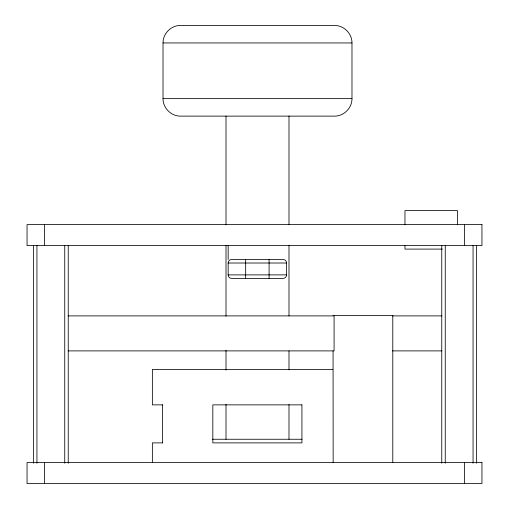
<?xml version="1.0" encoding="UTF-8"?>
<svg xmlns="http://www.w3.org/2000/svg" width="509" height="509" viewBox="0 0 509 509"><rect width="100%" height="100%" fill="white"/><g stroke="black" fill="none" stroke-linecap="round" stroke-linejoin="round"><path stroke-width="0.76" d="M152.363 462.611L152.363 442.887L162.753 442.887M163.02 42.947C162.88 33.594 171.164 25.31 180.517 25.45L334.483 25.45C343.836 25.31 352.12 33.594 351.98 42.947L351.98 98.631C352.12 107.984 343.836 116.268 334.483 116.128L180.517 116.128C171.164 116.268 162.88 107.984 163.02 98.631L163.02 42.947L351.98 42.947M163.02 98.631L351.98 98.631M442.346 249.098L404.967 249.098L404.967 245.796M228.166 263.013L286.586 263.013L286.586 274.885A3.499 3.499 0 0 1 283.087 278.385L231.665 278.385A3.499 3.499 0 0 1 228.166 274.885L228.166 263.013A3.499 3.499 0 0 1 231.665 259.514L283.087 259.514A3.499 3.499 0 0 1 286.586 263.013M228.166 274.885L286.586 274.885M333.058 315.586L392.891 315.586M68.117 315.898L334.082 315.898L334.082 350.892L68.117 350.892M392.433 315.898L441.895 315.898M392.433 350.892L441.895 350.892M332.816 369.4L152.363 369.4L152.363 404.865L162.753 404.865M212.571 439.254L301.99 439.254M333.064 350.892L333.16 462.738M476.558 245.465L476.558 463.228M473.058 245.465L473.058 463.228M464.456 224.603L464.456 245.599M464.456 462.554L464.456 483.55M457.457 224.749L457.457 210.611L404.967 210.611L404.967 224.749M445.254 245.465L445.254 463.228M441.755 245.465L441.755 463.228M392.783 315.586L392.783 462.713M288.991 115.988L288.991 224.673M288.991 245.293L288.991 315.898M288.991 350.892L288.991 369.827M288.991 404.54L288.991 439.254M269.089 259.514L269.089 278.385M245.662 259.514L245.662 278.385M228.166 245.516L228.166 259.514M226.009 116.046L226.009 224.838M226.009 245.484L226.009 316.165M226.009 350.313L226.009 370.164M226.009 404.311L226.009 439.254M162.549 404.865L162.549 442.887M68.238 245.465L68.238 463.228M64.738 245.465L64.738 463.228M44.544 224.603L44.544 245.599M44.544 462.554L44.544 483.55M36.934 245.465L36.934 463.228M33.435 245.465L33.435 463.228M481.953 224.603L27.047 224.603L27.047 245.599L481.953 245.599L481.953 224.603M301.926 404.865L212.832 404.865L212.832 442.887L301.926 442.887L301.926 404.865M481.953 462.554L27.047 462.554L27.047 483.55L481.953 483.55L481.953 462.554"/></g></svg>
